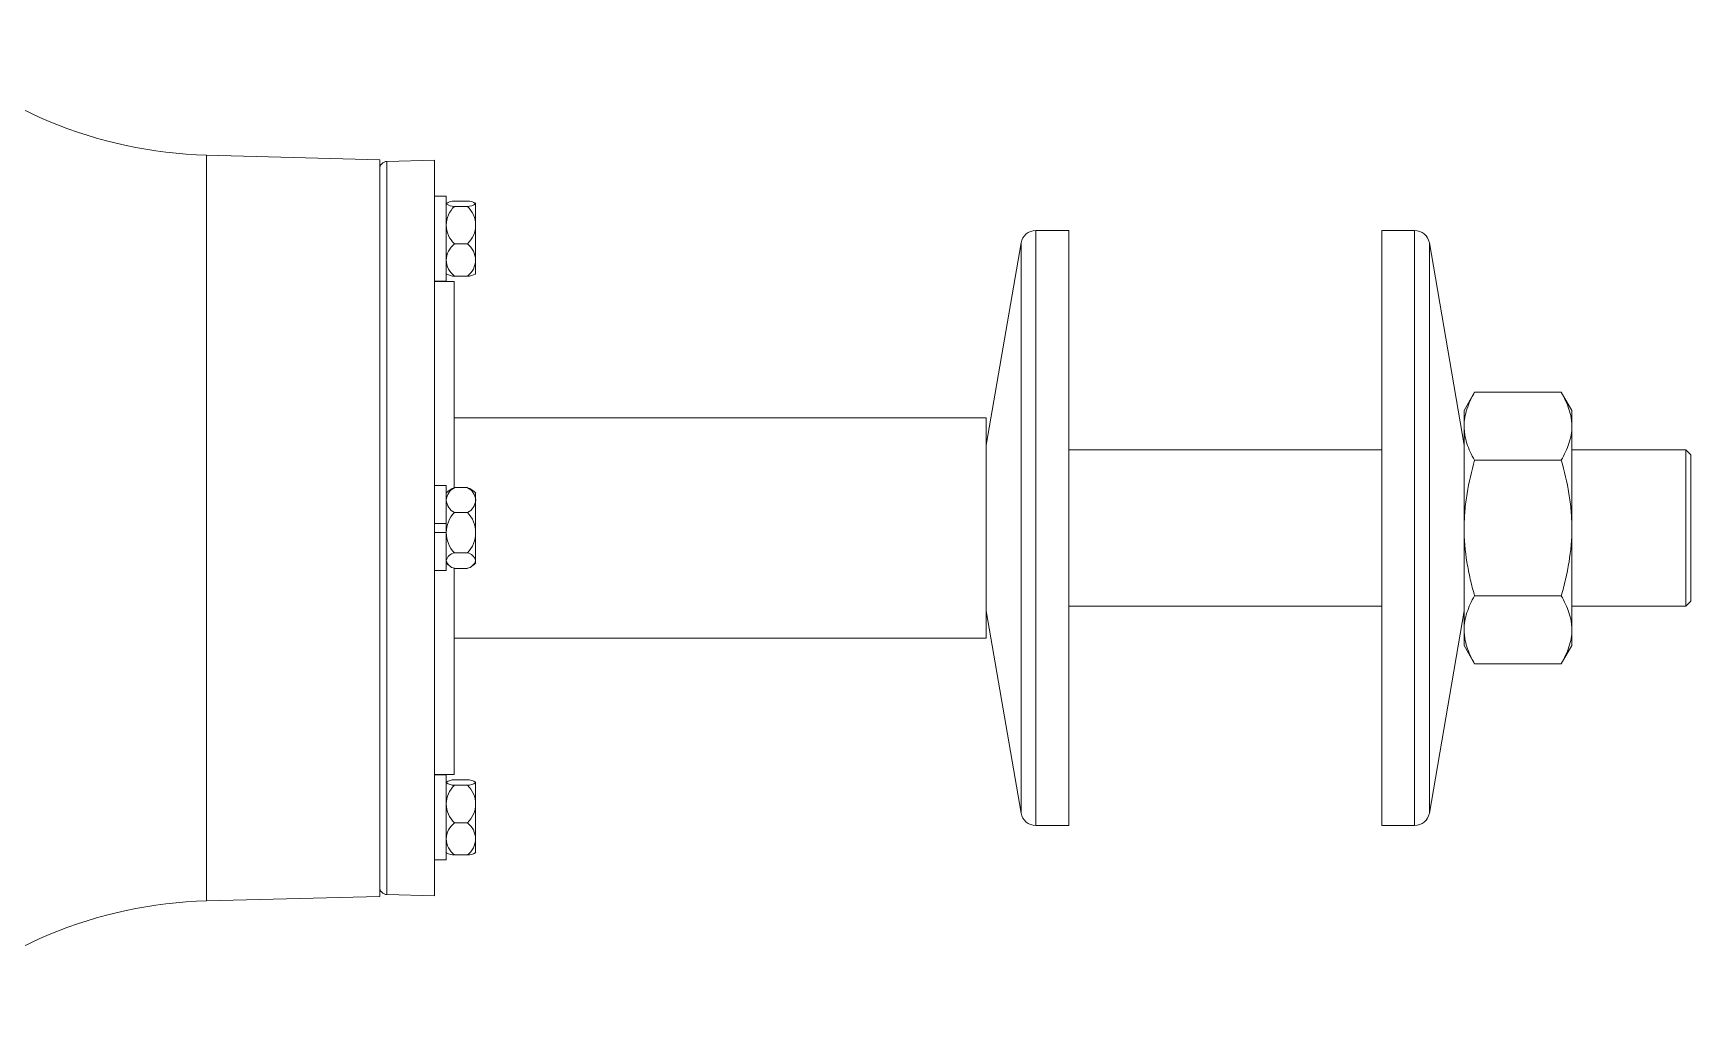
# Paper-space layout '_Back' of a CAD drawing. Header units: inches. Extents: x -21.4 to 21.4, y -9.6 to 16.2.
# Drawn here: x 8.14 to 21.38, y -3.95 to 3.95 of the extents above; entities that cross this region are included whole.
import ezdxf

# ---------------------------------------------------------------- set-up
doc = ezdxf.new("R2010")
doc.units = ezdxf.units.IN
doc.header["$MEASUREMENT"] = 0

psp = doc.layouts.new('_Back')

# ---------------------------------------------------------------- linework, layer by layer
at = {"color": 7, "linetype": 'Continuous', "lineweight": 15}
for p, q in [((10.907, 2.94), (9.525, 2.976)), ((10.907, 2.94), (10.907, -2.94)), ((11.345, 2.936), (10.965, 2.926)), ((11.345, 2.936), (11.345, -2.936)), ((11.439, 2.648), (11.345, 2.648)), ((11.439, 2.648), (11.439, 1.97)), ((11.608, 2.61), (11.504, 2.61)), ((11.608, 2.567), (11.504, 2.567)), ((11.673, 2.591), (11.673, 2.029)), ((11.608, 2.267), (11.504, 2.267)), ((16.028, 2.275), (15.75, 0.662)), ((16.408, 2.375), (16.146, 2.375)), ((16.408, -2.375), (16.408, 2.375)), ((19.169, 2.375), (18.908, 2.375)), ((18.908, 2.375), (18.908, -2.375)), ((19.565, 0.662), (19.288, 2.275)), ((11.608, 2.01), (11.504, 2.01)), ((11.345, 1.97), (11.439, 1.97)), ((11.501, 1.968), (11.345, 1.968)), ((11.501, 0.32), (11.501, 1.968)), ((19.649, 1.083), (19.565, 0.937)), ((20.341, 1.083), (19.649, 1.083)), ((20.425, 0.937), (20.341, 1.083)), ((19.565, -0.938), (19.565, 0.937)), ((20.425, -0.938), (20.425, 0.937)), ((15.75, 0.879), (11.501, 0.879)), ((15.75, 0.879), (15.75, -0.88)), ((18.908, 0.625), (16.408, 0.625)), ((20.341, 0.541), (19.649, 0.541)), ((21.335, 0.625), (20.425, 0.625)), ((21.375, 0.585), (21.335, 0.625)), ((21.335, -0.625), (21.335, 0.625)), ((21.375, 0.585), (21.375, -0.585)), ((11.439, 0.34), (11.345, 0.34)), ((11.439, 0.34), (11.439, -0.34)), ((11.608, 0.322), (11.504, 0.322)), ((11.673, 0.281), (11.673, -0.281)), ((11.439, 0.037), (11.345, 0.037)), ((11.608, 0.124), (11.504, 0.124)), ((11.439, -0.037), (11.345, -0.037)), ((11.608, -0.198), (11.504, -0.198)), ((11.345, -0.34), (11.439, -0.34)), ((11.501, -1.968), (11.501, -0.32)), ((11.608, -0.322), (11.504, -0.322)), ((16.408, -0.625), (18.908, -0.625)), ((20.341, -0.541), (19.649, -0.541)), ((20.425, -0.625), (21.335, -0.625)), ((21.335, -0.625), (21.375, -0.585)), ((15.75, -0.662), (16.028, -2.275)), ((19.288, -2.275), (19.565, -0.662)), ((11.501, -0.88), (15.75, -0.88)), ((19.565, -0.938), (19.649, -1.083)), ((20.341, -1.083), (20.425, -0.938)), ((20.341, -1.083), (19.649, -1.083)), ((11.345, -1.968), (11.501, -1.968)), ((11.439, -1.97), (11.345, -1.97)), ((11.439, -1.97), (11.439, -2.648)), ((11.608, -2.01), (11.504, -2.01)), ((11.608, -2.053), (11.504, -2.053)), ((11.673, -2.029), (11.673, -2.591)), ((11.608, -2.353), (11.504, -2.353)), ((16.146, -2.375), (16.408, -2.375)), ((18.908, -2.375), (19.169, -2.375)), ((11.608, -2.61), (11.504, -2.61)), ((11.439, -2.648), (11.345, -2.648)), ((9.525, -2.976), (10.907, -2.94)), ((10.965, -2.926), (11.345, -2.936))]:
    psp.add_line(p, q, dxfattribs=at)
at = {"color": 8, "linetype": 'Continuous', "lineweight": 15}
for p, q in [((9.525, 2.976), (9.525, -2.976)), ((10.965, 2.926), (10.965, -2.926)), ((16.028, -2.275), (16.028, 2.275)), ((16.146, -2.375), (16.146, 2.375)), ((19.169, 2.375), (19.169, -2.375)), ((19.288, 2.275), (19.288, -2.275))]:
    psp.add_line(p, q, dxfattribs=at)
at = {"color": 7, "linetype": 'Continuous', "lineweight": 15}
for centre, radius, start, end in [((9.617, 6.475), 3.5, 226.1779, 268.5), ((10.967, 2.866), 0.06, 91.5, 180), ((11.498, 2.518), 0.0918, 86.146, 130.057), ((11.673, 2.31), 0.366, 129.2258, 129.8306), ((11.498, 2.659), 0.0918, 229.943, 273.854), ((11.647, 2.416), 0.208, 133.3885, 179.5925), ((11.614, 2.518), 0.0918, 49.943, 93.854), ((11.614, 2.659), 0.0918, 266.146, 310.057), ((11.465, 2.416), 0.208, 0.4075, 46.6115), ((11.439, 2.31), 0.366, 50.1694, 50.7742), ((11.647, 2.419), 0.208, 180.4075, 226.6115), ((11.465, 2.419), 0.208, 313.3885, 359.5925), ((11.607, 2.134), 0.168, 127.7187, 178.5003), ((11.505, 2.134), 0.168, 1.4997, 52.2813), ((16.146, 2.255), 0.12, 90, 170.2382), ((19.169, 2.255), 0.12, 9.7618, 90), ((11.607, 2.143), 0.168, 181.4997, 232.2813), ((11.505, 2.143), 0.168, 307.7187, 358.5003), ((11.673, 2.31), 0.366, 230.1694, 230.7742), ((11.507, 2.148), 0.138, 241.7244, 268.7115), ((11.605, 2.148), 0.138, 271.2885, 298.2756), ((11.439, 2.31), 0.366, 309.2258, 309.8306), ((11.561, 0.213), 0.123, 117.7085, 175.4692), ((11.673, 0), 0.366, 123.8084, 129.8306), ((11.569, 0.152), 0.182, 110.9875, 123.1812), ((11.551, 0.213), 0.123, 4.5308, 62.2915), ((11.543, 0.152), 0.182, 56.8188, 69.0125), ((11.439, 0), 0.366, 50.1694, 56.1916), ((11.561, 0.232), 0.123, 184.5308, 242.2915), ((11.551, 0.232), 0.123, 297.7085, 355.4692), ((11.67, -0.037), 0.231, 135.8891, 179.9595), ((11.442, -0.037), 0.231, 0.0405, 44.1109), ((11.67, -0.037), 0.231, 180.0405, 224.1109), ((11.442, -0.037), 0.231, 315.8891, 359.9595), ((11.521, -0.281), 0.0846, 101.4229, 165.6252), ((11.521, -0.239), 0.0846, 194.3748, 258.5771), ((11.591, -0.281), 0.0846, 14.3748, 78.5771), ((11.591, -0.239), 0.0846, 281.4229, 345.6252), ((11.673, 0), 0.366, 230.1694, 236.1916), ((11.439, 0), 0.366, 303.8084, 309.8306), ((11.498, -2.102), 0.0918, 86.146, 130.057), ((11.673, -2.31), 0.366, 129.2258, 129.8306), ((11.498, -1.961), 0.0918, 229.943, 273.854), ((11.647, -2.204), 0.208, 133.3885, 179.5925), ((11.614, -2.102), 0.0918, 49.943, 93.854), ((11.614, -1.961), 0.0918, 266.146, 310.057), ((11.465, -2.204), 0.208, 0.4075, 46.6115), ((11.439, -2.31), 0.366, 50.1694, 50.7742), ((11.647, -2.201), 0.208, 180.4075, 226.6115), ((11.465, -2.201), 0.208, 313.3885, 359.5925), ((11.607, -2.486), 0.168, 127.7187, 178.5003), ((11.505, -2.486), 0.168, 1.4997, 52.2813), ((16.146, -2.255), 0.12, 189.7618, 270), ((19.169, -2.255), 0.12, 270, 350.2382), ((11.607, -2.477), 0.168, 181.4997, 232.2813), ((11.505, -2.477), 0.168, 307.7187, 358.5003), ((11.673, -2.31), 0.366, 230.1694, 230.7742), ((11.507, -2.472), 0.138, 241.7244, 268.7115), ((11.605, -2.472), 0.138, 271.2885, 298.2756), ((11.439, -2.31), 0.366, 309.2258, 309.8306), ((10.967, -2.866), 0.06, 180, 268.5), ((9.617, -6.475), 3.5, 91.5, 133.822)]:
    psp.add_arc(centre, radius, start, end, dxfattribs=at)
for points, knots in [([(19.649, 1.083), (19.623, 1.038), (19.602, 0.994), (19.573, 0.904), (19.565, 0.858), (19.565, 0.812)], [0, 0, 0, 0, 0.5, 0.5, 1, 1, 1, 1]), ([(20.425, 0.812), (20.425, 0.823), (20.424, 0.835), (20.422, 0.858), (20.421, 0.869), (20.415, 0.904), (20.409, 0.926), (20.387, 0.994), (20.366, 1.038), (20.341, 1.083)], [0, 0, 0, 0, 0.125, 0.125, 0.25, 0.25, 0.5, 0.5, 1, 1, 1, 1]), ([(19.565, 0.812), (19.565, 0.8), (19.566, 0.789), (19.568, 0.766), (19.569, 0.754), (19.575, 0.72), (19.58, 0.698), (19.602, 0.63), (19.623, 0.585), (19.649, 0.541)], [0, 0, 0, 0, 0.125, 0.125, 0.25, 0.25, 0.5, 0.5, 1, 1, 1, 1]), ([(20.341, 0.541), (20.366, 0.586), (20.387, 0.63), (20.417, 0.72), (20.425, 0.766), (20.425, 0.812)], [0, 0, 0, 0, 0.5, 0.5, 1, 1, 1, 1]), ([(19.565, 0), (19.565, 0.023), (19.566, 0.046), (19.568, 0.092), (19.569, 0.115), (19.575, 0.184), (19.581, 0.23), (19.603, 0.365), (19.624, 0.454), (19.649, 0.541)], [0, 0, 0, 0, 0.125, 0.125, 0.25, 0.25, 0.5, 0.5, 1, 1, 1, 1]), ([(20.425, 0), (20.425, 0.046), (20.423, 0.092), (20.415, 0.184), (20.409, 0.23), (20.387, 0.365), (20.366, 0.454), (20.341, 0.541)], [0, 0, 0, 0, 0.25, 0.25, 0.5, 0.5, 1, 1, 1, 1]), ([(19.649, -0.541), (19.636, -0.497), (19.624, -0.453), (19.604, -0.363), (19.595, -0.318), (19.573, -0.183), (19.565, -0.092), (19.565, 0)], [0, 0, 0, 0, 0.25, 0.25, 0.5, 0.5, 1, 1, 1, 1]), ([(20.341, -0.541), (20.353, -0.497), (20.365, -0.453), (20.386, -0.363), (20.395, -0.318), (20.417, -0.182), (20.425, -0.092), (20.425, 0)], [0, 0, 0, 0, 0.25, 0.25, 0.5, 0.5, 1, 1, 1, 1]), ([(19.649, -0.541), (19.623, -0.586), (19.602, -0.63), (19.573, -0.72), (19.565, -0.766), (19.565, -0.812)], [0, 0, 0, 0, 0.5, 0.5, 1, 1, 1, 1]), ([(20.425, -0.812), (20.425, -0.8), (20.424, -0.789), (20.422, -0.766), (20.421, -0.754), (20.415, -0.72), (20.409, -0.698), (20.387, -0.63), (20.366, -0.585), (20.341, -0.541)], [0, 0, 0, 0, 0.125, 0.125, 0.25, 0.25, 0.5, 0.5, 1, 1, 1, 1]), ([(19.565, -0.812), (19.565, -0.823), (19.566, -0.835), (19.568, -0.858), (19.569, -0.869), (19.575, -0.904), (19.58, -0.926), (19.602, -0.994), (19.623, -1.038), (19.649, -1.083)], [0, 0, 0, 0, 0.125, 0.125, 0.25, 0.25, 0.5, 0.5, 1, 1, 1, 1]), ([(20.341, -1.083), (20.366, -1.038), (20.387, -0.994), (20.417, -0.904), (20.425, -0.858), (20.425, -0.812)], [0, 0, 0, 0, 0.5, 0.5, 1, 1, 1, 1])]:
    psp.add_open_spline(points, degree=3, knots=knots, dxfattribs=at)

doc.saveas('drawing.dxf')
